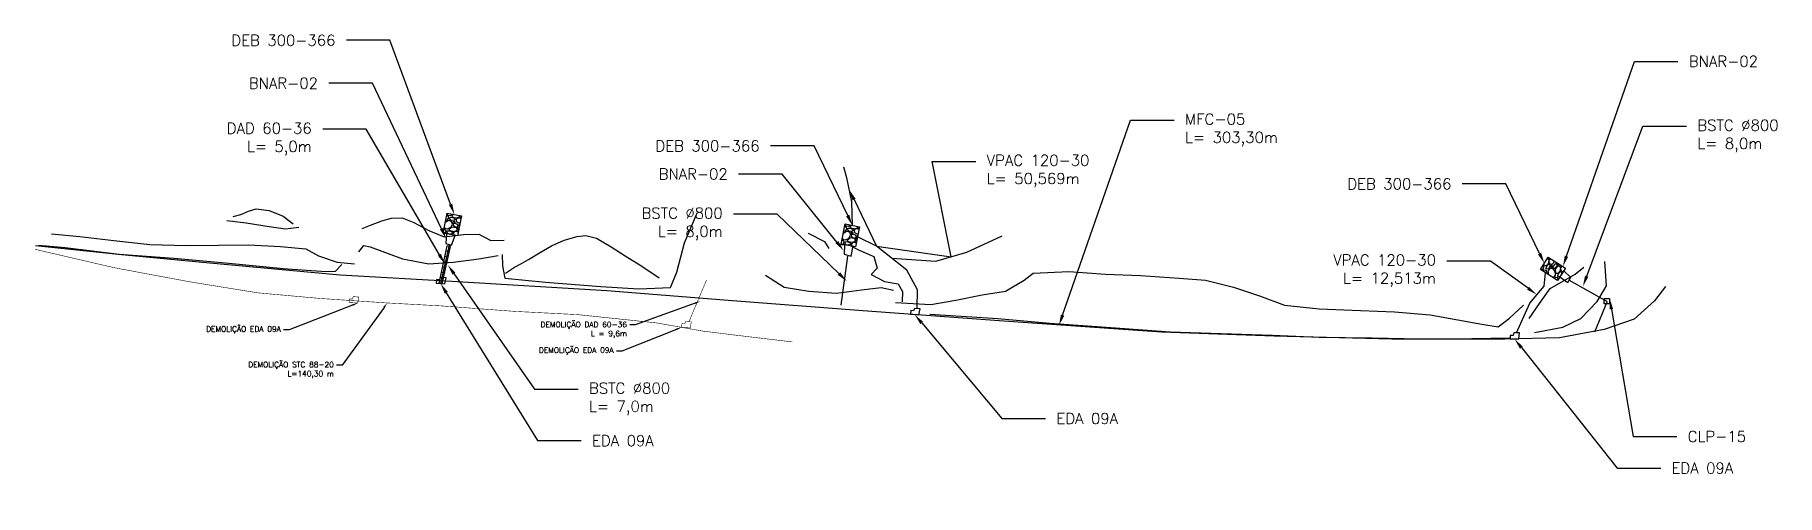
# Model space of a CAD drawing. Extents: x 722424 to 722744, y 7827771 to 7827856.
import ezdxf
from ezdxf import colors
from ezdxf.entities.mleader import LeaderData, LeaderLine
from ezdxf.math import Vec2, Vec3

# ---------------------------------------------------------------- set-up
doc = ezdxf.new("R2010")
doc.units = 0
doc.header["$LTSCALE"] = 2
for name, color, linetype in [('CAD-CANALETA', 140, 'Continuous'), ('CAD-CRISTA', 7, 'Continuous'), ('CAD-MEIO-FIO', 160, 'Continuous'), ('CAD-PE', 7, 'Continuous'), ('CAD-TEXTO', 7, 'Continuous')]:
    doc.layers.add(name, color=color, linetype=linetype)
doc.styles.add('Romans', font='romans.shx')

msp = doc.modelspace()

# ---------------------------------------------------------------- hatches: boundary and pattern name
at = {"transparency": 33554687}
h = msp.add_hatch(dxfattribs=at)
h.set_pattern_fill('GRAVEL', color=160, scale=0.1, angle=-11.25941979466793)
h.set_pattern_definition([(216.7533677053321, (-1514485.087234427, 291730.8962696994), (-24.39235570070831, -18.45250615418231), [0.34172144, -33.830483639565]), (173.7103212053321, (-1514485.361028505, 291730.6917928966), (30.38929632006369, -3.460154501071087), [0.5864047199999998, -58.05404889352398]), (121.2510273053321, (-1514485.9439033, 291730.7560365997), (19.4558023397256, -32.36163400258751), [0.41348152, -40.9347227941]), (256.0142692053321, (-1514487.039422158, 291730.3266745242), (12.40989270828507, 49.32632322572567), [0.5340045199999999, -52.86643742573799]), (281.5742343853321, (-1514487.168480475, 291729.8085001608), (-6.504297797124146, 32.37305222196754), [0.5236336999999999, -51.83980774534399]), (346.014269205332, (-1514487.063419832, 291729.2955135514), (-49.32632322572567, 12.40989270828508), [0.5340045199999998, -52.86643742573798]), (26.43482067533207, (-1514486.545245469, 291729.1664552346), (-37.34386022966093, -18.46392437017114), [0.70619366, -69.91311531424701]), (60.99590857533207, (-1514485.912890958, 291729.4808378879), (28.34844932878843, 51.33291556743163), [0.66671952, -66.005256601905]), (110.1701458253321, (-1514485.589617164, 291730.0639410471), (-13.48169815052889, 36.35198227027024), [0.535813, -53.04554569871201]), (163.9769385053321, (-1514485.77437059, 291730.5668946947), (26.90630523277687, -7.946441890592469), [0.6117132799999998, -29.97393695]), (211.1380180053321, (-1514486.362318957, 291730.735742312), (-35.34868609928304, -21.45097645922798), [0.7910779200000001, -78.31677251217701]), (127.5546550353321, (-1514484.578179569, 291729.8107838032), (-14.462157893209, 18.41825152048202), [0.27000454, -26.730565824344]), (160.2098146053321, (-1514484.742752889, 291730.0248368394), (31.39259247705156, -11.42943295049978), [0.51368198, -50.85463899704001]), (213.7405802053321, (-1514485.226097341, 291730.1987580286), (-0.4959389796393757, -2.491113110333505), [0.35920934, -3.232893108428]), (191.9391707153321, (-1514485.340962582, 291730.5324073304), (13.44744351111054, 2.502531321528799), [0.1934413199999999, -19.15062236889399]), (280.5419896953321, (-1514485.530218669, 291730.4923896656), (-1.003296171971136, 7.969278310569198), [0.27356562, -13.40475299]), (19.70433673533207, (-1514485.480168042, 291730.2234407954), (8.465217290406814, 3.494409281438656), [0.4443196599999998, -14.36629815291]), (150.3056313853321, (-1514485.061866567, 291730.3732501284), (4.486287241209229, -3.482991069376693), [0.32128714, -7.710898116828]), (5.130120539332074, (-1514486.975064273, 291730.7800342739), (26.39894804225089, 2.513949534606735), [0.450088, -44.558826672539]), (59.08675614533207, (-1514486.526778095, 291730.8202803028), (-15.41978121821277, -25.41848829460396), [0.37759894, -37.3822156782]), (281.939170715332, (-1514484.962678772, 291730.8714727505), (-2.502531321530857, 13.44744351112032), [0.3868800999999999, -18.95718358889399]), (332.3510398753321, (-1514484.882643442, 291730.4929605763), (-23.42331416528375, 12.43272912575409), [0.4500879999999999, -44.55882667253998]), (328.1845349853321, (-1514487.28254644, 291729.2355441455), (-11.46368759238752, 7.461921118863364), [0.4340351999999998, -21.267734313106]), (283.5157208053321, (-1514486.913724681, 291729.0067271221), (-7.000236791801631, 29.88193910807376), [0.36367212, -36.00359338072001]), (55.54198969533207, (-1514485.43370662, 291728.3754002504), (7.461921118143181, 11.46368759285661), [0.3868801000000001, -18.957183588894]), (6.094604845332071, (-1514485.214808376, 291728.694399747), (-34.36822635266186, -3.517245708241506), [0.42578274, -42.15237598019999]), (58.18453498533207, (-1514486.654352044, 291728.6184103503), (-7.461921118943037, -11.46368759233574), [0.2170176, -21.48475191310601]), (90.05051267933204, (-1514485.583173407, 291728.4051565891), (-0.5073571917762763, 10.46039142097285), [0.1295146, -12.821994964526]), (154.7043367373321, (-1514485.583287589, 291728.5346716344), (6.977400351360033, -3.978930049251029), [0.5236337000000001, -9.949054589069]), (174.7495861653321, (-1514486.056713262, 291728.7584150859), (25.40707008309956, -2.468276684729962), [0.4852669999999998, -48.04136486333699]), (292.4306477353321, (-1514485.52480255, 291729.9992406155), (-1.499235151435211, 5.478165200201883), [0.36632388, -8.79177635968]), (341.897806795332, (-1514485.385026179, 291729.6606319239), (41.3570449170889, -13.41318887236991), [0.6395567600000001, -63.316009065031]), (49.68597610533208, (-1514484.777126071, 291729.4619137857), (-13.4360252990515, -15.4540358535643), [0.26150824, -25.88939231811]), (78.74058020533207, (-1514484.607935907, 291729.6613170166), (-1.995174130693942, 2.987052089972599), [0.1524, -2.3876]), (108.9970173653321, (-1514486.091657355, 291728.8430672588), (6.492879582500279, -19.42154769134368), [0.3528669600000001, -34.9339407732]), (36.75336770533206, (-1514486.206522595, 291729.1767165606), (24.39235570077233, 18.45250615409657), [0.6834428800000001, -33.488762199565]), (348.7405802053321, (-1514485.658934439, 291729.5856701664), (2.987052089972599, 1.995174130693942), [0.6604000000000001, -1.8796]), (314.045426705332, (-1514485.01124503, 291729.4567260316), (21.43955825797757, -22.39718155712393), [0.40160956, -39.75931672414]), (242.795184305332, (-1514484.732034834, 291729.1680537843), (-4.474869028725294, -9.468513461772286), [0.36982908, -18.121650038772]), (196.3865555653321, (-1514484.901110816, 291728.8391355081), (-52.29053889380679, -15.48829048653481), [0.6021450999999998, -59.61246442293799]), (164.1666589453321, (-1514485.478797857, 291728.6692602517), (-31.88853145469214, 8.938319845643802), [0.6370294599999999, -63.06584645624])])
h.paths.add_polyline_path([(722499.7376079537, 7827822.975630376), (722502.3688428268, 7827822.450913149), (722501.6305091638, 7827818.76104464), (722498.9992742991, 7827819.285761869)])
h = msp.add_hatch(dxfattribs=at)
h.set_pattern_fill('GRAVEL', color=160, scale=0.1, angle=-11.25941979466793)
h.set_pattern_definition([(216.7533677053321, (-1514412.012060197, 291728.8981052851), (-24.39235570070831, -18.45250615418231), [0.34172144, -33.830483639565]), (173.7103212053321, (-1514412.285854275, 291728.6936284825), (30.38929632006369, -3.460154501071087), [0.5864047199999998, -58.05404889352398]), (121.2510273053321, (-1514412.86872907, 291728.7578721857), (19.4558023397256, -32.36163400258751), [0.41348152, -40.9347227941]), (256.0142692053321, (-1514413.964247928, 291728.3285101093), (12.40989270828507, 49.32632322572567), [0.5340045199999999, -52.86643742573799]), (281.5742343853321, (-1514414.093306244, 291727.810335746), (-6.504297797124146, 32.37305222196754), [0.5236336999999999, -51.83980774534399]), (346.014269205332, (-1514413.988245602, 291727.2973491373), (-49.32632322572567, 12.40989270828508), [0.5340045199999998, -52.86643742573798]), (26.43482067533207, (-1514413.470071238, 291727.16829082), (-37.34386022966093, -18.46392437017114), [0.70619366, -69.91311531424701]), (60.99590857533207, (-1514412.837716728, 291727.4826734737), (28.34844932878843, 51.33291556743163), [0.66671952, -66.005256601905]), (110.1701458253321, (-1514412.514442934, 291728.0657766331), (-13.48169815052889, 36.35198227027024), [0.535813, -53.04554569871201]), (163.9769385053321, (-1514412.69919636, 291728.5687302798), (26.90630523277687, -7.946441890592469), [0.6117132799999998, -29.97393695]), (211.1380180053321, (-1514413.287144727, 291728.7375778975), (-35.34868609928304, -21.45097645922798), [0.7910779200000001, -78.31677251217701]), (127.5546550353321, (-1514411.503005338, 291727.812619389), (-14.462157893209, 18.41825152048202), [0.27000454, -26.730565824344]), (160.2098146053321, (-1514411.667578659, 291728.0266724247), (31.39259247705156, -11.42943295049978), [0.51368198, -50.85463899704001]), (213.7405802053321, (-1514412.150923111, 291728.200593614), (-0.4959389796393757, -2.491113110333505), [0.35920934, -3.232893108428]), (191.9391707153321, (-1514412.265788351, 291728.5342429159), (13.44744351111054, 2.502531321528799), [0.1934413199999999, -19.15062236889399]), (280.5419896953321, (-1514412.455044439, 291728.4942252515), (-1.003296171971136, 7.969278310569198), [0.2735656199999999, -13.40475299]), (19.70433673533207, (-1514412.404993812, 291728.2252763808), (8.465217290406814, 3.494409281438656), [0.4443196599999998, -14.36629815291]), (150.3056313853321, (-1514411.986692337, 291728.3750857143), (4.486287241209229, -3.482991069376693), [0.32128714, -7.710898116828]), (5.130120539332074, (-1514413.899890042, 291728.7818698594), (26.39894804225089, 2.513949534606735), [0.450088, -44.558826672539]), (59.08675614533207, (-1514413.451603865, 291728.8221158888), (-15.41978121821277, -25.41848829460396), [0.37759894, -37.3822156782]), (281.939170715332, (-1514411.887504541, 291728.8733083364), (-2.502531321530857, 13.44744351112032), [0.3868800999999999, -18.95718358889399]), (332.3510398753321, (-1514411.807469212, 291728.4947961615), (-23.42331416528375, 12.43272912575409), [0.4500879999999998, -44.55882667253996]), (328.1845349853321, (-1514414.20737221, 291727.2373797307), (-11.46368759238752, 7.461921118863364), [0.4340351999999998, -21.267734313106]), (283.5157208053321, (-1514413.838550451, 291727.0085627073), (-7.000236791801631, 29.88193910807376), [0.36367212, -36.00359338072001]), (55.54198969533207, (-1514412.35853239, 291726.3772358363), (7.461921118143181, 11.46368759285661), [0.3868801000000001, -18.957183588894]), (6.094604845332071, (-1514412.139634146, 291726.6962353326), (-34.36822635266186, -3.517245708241506), [0.4257827399999999, -42.15237598019998]), (58.18453498533207, (-1514413.579177814, 291726.6202459363), (-7.461921118943037, -11.46368759233574), [0.2170176, -21.48475191310601]), (90.05051267933202, (-1514412.507999177, 291726.4069921747), (-0.5073571917762763, 10.46039142097285), [0.1295146, -12.821994964526]), (154.7043367373321, (-1514412.508113359, 291726.53650722), (6.977400351360033, -3.978930049251029), [0.5236337000000001, -9.949054589069]), (174.7495861653321, (-1514412.981539031, 291726.7602506718), (25.40707008309956, -2.468276684729962), [0.4852669999999998, -48.04136486333699]), (292.4306477353321, (-1514412.44962832, 291728.001076201), (-1.499235151435211, 5.478165200201883), [0.36632388, -8.79177635968]), (341.897806795332, (-1514412.309851949, 291727.6624675095), (41.3570449170889, -13.41318887236991), [0.6395567600000001, -63.316009065031]), (49.68597610533208, (-1514411.701951841, 291727.4637493715), (-13.4360252990515, -15.4540358535643), [0.2615082399999999, -25.88939231810999]), (78.74058020533207, (-1514411.532761677, 291727.6631526025), (-1.995174130693942, 2.987052089972599), [0.1524, -2.3876]), (108.997017365332, (-1514413.016483124, 291726.8449028442), (6.492879582500279, -19.42154769134368), [0.3528669600000001, -34.9339407732]), (36.75336770533206, (-1514413.131348365, 291727.1785521461), (24.39235570077233, 18.45250615409657), [0.6834428800000001, -33.488762199565]), (348.7405802053321, (-1514412.583760209, 291727.5875057522), (2.987052089972599, 1.995174130693942), [0.6604000000000001, -1.8796]), (314.045426705332, (-1514411.9360708, 291727.4585616169), (21.43955825797757, -22.39718155712393), [0.40160956, -39.75931672414]), (242.795184305332, (-1514411.656860604, 291727.16988937), (-4.474869028725294, -9.468513461772286), [0.36982908, -18.121650038772]), (196.3865555653321, (-1514411.825936586, 291726.8409710936), (-52.29053889380679, -15.48829048653481), [0.6021450999999998, -59.61246442293799]), (164.1666589453321, (-1514412.403623627, 291726.6710958369), (-31.88853145469214, 8.938319845643802), [0.6370294599999999, -63.06584645624])])
h.paths.add_polyline_path([(722572.812782184, 7827820.977465962), (722575.4440170571, 7827820.452748735), (722574.7056833941, 7827816.762880226), (722572.0744485294, 7827817.287597454)])
h = msp.add_hatch(dxfattribs=at)
h.set_pattern_fill('GRAVEL', color=160, scale=0.09999999999999999, angle=57.37603398002707)
h.set_pattern_definition([(285.388821480027, (6925988.04321906, 2999147.414450846), (8.298326496459254, -29.43840650168034), [0.34172144, -33.830483639565]), (242.3457749800271, (6925988.133901162, 2999147.084980489), (14.29321620105144, 27.04045063659109), [0.5864047199999997, -58.05404889352398]), (189.8864810800271, (6925987.861730563, 2999146.565564042), (37.22554869182851, 6.329464795083842), [0.41348152, -40.9347227941]), (324.649722980027, (6925987.862489318, 2999145.388910829), (-41.41575698578226, 29.52671118317342), [0.5340045199999999, -52.86643742573799]), (350.209688160027, (6925988.298039453, 2999145.079949989), (-32.51794150746912, 5.736190383584574), [0.5236336999999998, -51.83980774534398]), (54.64972298002702, (6925988.814048004, 2999144.990909689), (-29.52671118317343, -41.41575698578226), [0.5340045199999998, -52.86643742573798]), (95.07027445002706, (6925989.123008844, 2999145.426459824), (3.590719313913995, -41.50406166640244), [0.7061936599999998, -69.913115314247]), (129.6313623500271, (6925989.060597243, 2999146.129889616), (-37.4780335495696, 45.10099556836062), [0.6667195199999999, -66.00525660190499]), (178.8055996000271, (6925988.635332939, 2999146.643373318), (-38.7653161974051, 0.6877936574420911), [0.535813, -53.04554569871201]), (232.6123922800271, (6925988.099635771, 2999146.654542197), (17.20235657062006, 22.16244861059273), [0.6117132799999998, -29.97393695]), (279.7734717800271, (6925987.728201185, 2999146.168508095), (7.099348533754513, -40.73417791482083), [0.79107792, -78.316772512177]), (196.1901088100271, (6925989.23956089, 2999147.493081023), (-22.42114805995265, -6.758558993863087), [0.2700045399999999, -26.730565824344]), (228.8452683800271, (6925988.980263118, 2999147.417796595), (22.08035851820694, 25.07158885487018), [0.5136819799999999, -50.85463899704]), (282.3760339800271, (6925988.642210877, 2999147.03102648), (2.139256486175606, -1.369372734633203), [0.35920934, -3.232893108428]), (260.574624490027, (6925988.289644007, 2999147.045603254), (2.568350701751289, 13.43502789995448), [0.1934413199999999, -19.15062236889399]), (349.1774434700271, (6925988.257965609, 2999146.854774118), (-7.787142193296647, 1.968861717180684), [0.2735656199999997, -13.40475298999999]), (88.33979051002707, (6925988.526666168, 2999146.803407104), (-0.1703947681162279, 9.15651492779899), [0.4443196599999998, -14.36629815291]), (218.941085160027, (6925988.539538994, 2999147.247539123), (4.87800195528879, 2.909140237972939), [0.32128714, -7.710898116827999]), (73.76557431402708, (6925987.463729423, 2999145.614005356), (7.275957887804401, 25.50068306565352), [0.450088, -44.558826672539]), (127.7222099200271, (6925987.589559964, 2999146.046147596), (18.05433040861854, -23.62012602627043), [0.3775989399999999, -37.38221567819999]), (350.574624490027, (6925988.111687697, 2999147.52141367), (-13.43502789996434, 2.568350701752938), [0.3868800999999999, -18.95718358889399]), (40.98649365002709, (6925988.493345969, 2999147.458056876), (-20.11149680364716, -17.28444665926123), [0.4500879999999996, -44.55882667253994]), (36.81998876002707, (6925988.790068446, 2999144.76499426), (-11.12537664551628, -7.957536961610645), [0.4340351999999998, -21.267734313106]), (352.1511745800271, (6925989.137523472, 2999145.025112934), (-30.37868502345629, 4.366817633649648), [0.36367212, -36.00359338072001]), (124.1774434700271, (6925990.26463791, 2999146.1734335), (-7.95753696230986, 11.12537664501648), [0.3868801000000001, -18.957183588894]), (74.73005862002707, (6925990.047304367, 2999146.493501073), (-9.244819603378131, -33.28782525940888), [0.4257827399999997, -42.15237598019995]), (126.819988760027, (6925989.59364527, 2999145.125197822), (7.957536961533396, -11.12537664557161), [0.2170176, -21.48475191310601]), (158.685966454027, (6925990.182475546, 2999146.045078111), (-9.926398679335218, 3.338234452356754), [0.1295146, -12.821994964526]), (223.3397905120271, (6925990.061818995, 2999146.092154183), (6.247374690074249, 5.048396723892802), [0.5236337, -9.949054589068998]), (243.385039940027, (6925989.680981623, 2999145.732771523), (11.55447085896314, 22.76193759699042), [0.4852669999999998, -48.04136486333699]), (1.066101510027031, (6925988.719199251, 2999146.680163558), (-5.647885707025693, 0.5994889826984173), [0.36632388, -8.79177635968]), (50.53326057002707, (6925989.085459849, 2999146.686979349), (27.55784945935235, 33.62861479715823), [0.6395567600000001, -63.316009065031]), (118.3214298800271, (6925989.491980726, 2999147.180712288), (9.497304464410204, -18.14263508728257), [0.2615082399999999, -25.88939231810999]), (147.3760339800271, (6925989.367916279, 2999147.410918659), (-3.508629220808478, -0.7698837515423307), [0.1524, -2.3876]), (177.632471140027, (6925989.589416474, 2999145.731067575), (20.45228634168789, -1.028583199159316), [0.3528669600000001, -34.9339407732]), (105.388821480027, (6925989.236849604, 2999145.745644349), (-8.298326496356086, 29.43840650170873), [0.6834428800000001, -33.488762199565]), (57.37603398002706, (6925989.055485399, 2999146.404585063), (-0.7698837515423307, 3.508629220808478), [0.6604, -1.8796]), (22.68088048002704, (6925989.41152231, 2999146.960791749), (28.66852274316899, 11.80695573483651), [0.40160956, -39.75931672414]), (311.430638080027, (6925989.78207385, 2999147.115651547), (7.187653210201893, -7.616747424582376), [0.36982908, -18.121650038772]), (265.0220093400271, (6925990.026794848, 2999146.838369105), (-4.625517100068082, -54.33960058334053), [0.6021450999999997, -59.61246442293798]), (232.8021127200271, (6925989.974544788, 2999146.238494242), (-19.94110203640429, -26.44096158564647), [0.6370294599999998, -63.06584645624])])
h.paths.add_polyline_path([(722700.4198612077, 7827812.612730088), (722701.8670810303, 7827814.871995435), (722705.0344116176, 7827812.840177735), (722703.5871917969, 7827810.580912396)])

# ---------------------------------------------------------------- linework, layer by layer
at = {"color": 160}
for points, elevation in [([(722574.1283996205, 7827820.715107348), (722573.9966146772, 7827825.008402866), (722573.1101250047, 7827829.458090344), (722572.554891588, 7827831.391641096)], 529.79985), ([(722572.812782184, 7827820.977465962), (722575.4440170571, 7827820.452748735), (722574.7056833941, 7827816.762880226), (722572.0744485294, 7827817.287597454), (722572.812782184, 7827820.977465962)], 529.79985), ([(722572.6728921398, 7827817.170100289), (722572.5925645739, 7827815.418812238), (722573.888826459, 7827815.07717094), (722574.2840203904, 7827816.946269383)], 529.8020344380457), ([(722586.0449784186, 7827805.438977277), (722586.0852144861, 7827808.883635528), (722584.0977849038, 7827812.501054819), (722578.5765009518, 7827816.90706462), (722575.0748502256, 7827818.60781448)], 534.4736942198795), ([(722581.3371429278, 7827814.70405972), (722589.4560316193, 7827814.12664541), (722595.1087088484, 7827815.782241984), (722601.6099164928, 7827818.796568292)], 534.4736942198795), ([(722696.0636586151, 7827800.993860933), (722698.4807335336, 7827806.462966252), (722701.0923586269, 7827809.540155158), (722701.3342076443, 7827812.026184032)], 529.082618636596), ([(722584.7638328905, 7827804.398905865), (722586.3465218873, 7827804.292965928), (722586.5535771956, 7827805.392211158), (722585.5363796416, 7827805.485743395), (722585.3451463248, 7827805.030279407), (722584.8284100853, 7827805.066878647), (722584.7638328905, 7827804.398905865)], 534.4736942198795), ([(722694.8940028801, 7827799.829821472), (722696.4793036884, 7827799.88412689), (722696.574380462, 7827800.998654764), (722695.552936768, 7827800.989067102), (722695.4086391038, 7827800.516631064), (722694.8908472399, 7827800.50090112), (722694.8940028801, 7827799.829821472)], 529.082618636596)]:
    msp.add_lwpolyline(points, dxfattribs=dict(at, elevation=elevation))
for points in [[(722499.7376079537, 7827822.975630376), (722502.3688428268, 7827822.450913149), (722501.6305091638, 7827818.76104464), (722498.9992742991, 7827819.285761869), (722499.7376079537, 7827822.975630376)], [(722498.2347281785, 7827810.105968055), (722499.7415558448, 7827816.941863785)], [(722500.0979351978, 7827817.164963018), (722498.5276951382, 7827810.041389727)], [(722498.820662098, 7827809.976811399), (722500.3274897643, 7827816.812707129)], [(722499.5889757698, 7827819.168164414), (722499.5031290716, 7827817.395741764), (722500.5091479187, 7827817.095150104), (722501.2275529949, 7827818.841401603)], [(722500.3274897579, 7827816.81270713), (722499.7415558384, 7827816.941863786)], [(722499.4664453808, 7827812.906480998), (722498.8805114613, 7827813.035637654)], [(722499.4664453808, 7827812.906480998), (722498.8805114613, 7827813.035637654)], [(722499.6817064751, 7827813.883037531), (722499.0957725556, 7827814.012194187)], [(722499.8969675694, 7827814.859594064), (722499.3110336498, 7827814.98875072)], [(722500.1122286636, 7827815.836150597), (722499.5262947441, 7827815.965307253)], [(722572.088589489, 7827806.069302691), (722573.263248712, 7827815.040342431)], [(722700.4198612077, 7827812.612730088), (722701.8670810303, 7827814.871995435), (722705.0344116176, 7827812.840177735), (722703.5871917969, 7827810.580912396), (722700.4198612077, 7827812.612730088)], [(722497.7363506398, 7827810.094359696), (722499.3190396366, 7827809.988419759), (722499.5260949449, 7827811.087664989), (722498.5088973909, 7827811.181197226), (722498.3176640741, 7827810.725733238), (722497.8009278346, 7827810.762332478), (722497.7363506398, 7827810.094359696)], [(722498.820662098, 7827809.976811399), (722498.2347281785, 7827810.105968055)], [(722499.0359231923, 7827810.953367932), (722498.4499892727, 7827811.082524588)], [(722499.2511842865, 7827811.929924465), (722498.665250367, 7827812.059081121)], [(722704.0119301307, 7827811.243974485), (722705.4515544415, 7827810.223427114), (722705.7314637263, 7827810.658103896), (722705.9918296144, 7827811.161283044), (722704.7475284926, 7827812.392322413)], [(722705.7314637263, 7827810.658103896), (722712.6947323374, 7827806.728881248)], [(722710.4335952523, 7827801.181743992), (722712.6690363265, 7827806.703200387)], [(722712.124659505, 7827807.308829011), (722713.124659505, 7827807.308829011), (722713.124659505, 7827806.308829011), (722712.124659505, 7827806.308829011), (722712.124659505, 7827807.308829011)]]:
    msp.add_lwpolyline(points, dxfattribs=at)
at = {"color": 10, "const_width": 0.1}
for points, elevation in [([(722544.1186732188, 7827803.035196858), (722547.3553958564, 7827810.69293775)], 542.2631), ([(722481.7317172934, 7827806.55545863), (722483.3144062902, 7827806.449518694), (722483.5214615985, 7827807.548763923), (722482.5042640445, 7827807.642296161), (722482.3130307277, 7827807.186832173), (722481.7962944881, 7827807.223431412), (722481.7317172934, 7827806.55545863)], -269.7174062980552), ([(722542.7596103146, 7827802.002290021), (722544.3422993114, 7827801.896350084), (722544.5493546197, 7827802.995595314), (722543.5321570657, 7827803.089127551), (722543.3409237489, 7827802.633663563), (722542.8241875094, 7827802.670262802), (722542.7596103146, 7827802.002290021)], 542.2631)]:
    msp.add_lwpolyline(points, dxfattribs=dict(at, elevation=elevation))
at = {"layer": 'CAD-CANALETA', "color": 10, "const_width": 0.1, "elevation": 542.2631}
msp.add_lwpolyline([(722424.0911, 7827816.316), (722438.6042, 7827812.9437), (722452.4087, 7827810.3672), (722464.9763, 7827808.3287), (722476.4589, 7827807.297), (722488.7302, 7827806.4756), (722498.5658, 7827805.9398), (722512.0926, 7827804.9336), (722523.7406, 7827804.3315), (722538.1601, 7827802.8147), (722546.6649, 7827801.3125), (722552.6731, 7827800.5687), (722563.1241423872, 7827799.321573057)], dxfattribs=at)
at = {"layer": 'CAD-CRISTA'}
for points in [[(722460.4563, 7827822.352, 543.8115), (722461.8578, 7827822.725, 544.2724), (722463.246, 7827823.335, 545.028), (722464.6856, 7827823.742, 545.6528), (722467.0387, 7827823.458, 545.676), (722469.6015, 7827822.368, 545.0917), (722471.4694, 7827821.017, 544.0648)], [(722427.0768, 7827819.151, 544.2858), (722432.2969, 7827818.688, 543.9243), (722438.52, 7827817.941, 543.6071), (722445.1316, 7827817.226, 543.2594), (722451.904, 7827817.017, 543.158), (722457.7855, 7827817.082, 543.3261), (722463.2482, 7827817.115, 543.6752), (722469.1221, 7827816.825, 543.6931)], [(722469.1221, 7827816.825, 543.6931), (722473.7917, 7827816.423, 543.3489), (722476.1292, 7827815.093, 542.2254), (722479.5631, 7827813.983, 540.2799), (722482.7378, 7827813.652, 539.5355)], [(722483.5344, 7827815.879, 539.7192), (722484.411, 7827817.021, 539.615), (722485.5989, 7827816.763, 539.5434), (722491.5625, 7827814.548, 539.0508), (722496.3618, 7827813.647, 538.8449), (722500.823, 7827813.965, 538.6381), (722505.5721, 7827814.566, 538.644), (722509.1095, 7827815.173, 538.3108)], [(722510.4492, 7827811.944, 538.873), (722512.1208, 7827813.022, 539.9337), (722513.4034, 7827813.707, 540.9056), (722514.6542, 7827814.443, 541.7694), (722516.6579, 7827815.701, 543.2803), (722518.8817, 7827816.947, 544.5907), (722521.191, 7827818.011, 545.6209), (722523.6116, 7827818.685, 546.4097), (722525.1747, 7827818.822, 546.4967), (722527.1486, 7827818.372, 546.1872), (722529.8243, 7827816.794, 544.74), (722532.4064, 7827815.148, 542.9741), (722535.2933, 7827813.326, 541.1005), (722538.6269, 7827811.062, 538.7579)], [(722699.3289, 7827801.081, 528.9938), (722704.5367, 7827802.047, 528.7225), (722707.8624, 7827803.644, 528.5258), (722710.8394, 7827806.719, 528.3823), (722712.5707, 7827809.644, 528.3474), (722712.2453, 7827814.101, 527.7564)], [(722558.1627, 7827811.556, 536.5234), (722561.6282, 7827809.384, 536.0986), (722566.1235, 7827808.654, 535.7814), (722571.1791, 7827808.285, 535.4486), (722575.7751, 7827808.875, 535.3797), (722579.4053, 7827809.315, 535.0865), (722581.6555, 7827808.793, 535.0537)], [(722582.05, 7827806.579, 534.837), (722588.537, 7827806.2, 535.6934), (722593.1248, 7827806.979, 536.8861), (722597.9367, 7827807.996, 538.1119), (722602.2235, 7827808.635, 538.7183), (722605.6696, 7827810.678, 540.9633), (722607.305, 7827811.949, 542.4541), (722613.8697, 7827812.238, 542.657), (722620.6163, 7827811.751, 542.564), (722627.0335, 7827811.509, 542.4643), (722634.084, 7827811.017, 542.132), (722638.9576, 7827810.655, 541.7459), (722644.0903, 7827809.371, 540.4382), (722648.8736, 7827807.791, 538.3897), (722653.4771, 7827806.088, 536.5052), (722659.8093, 7827805.382, 535.542), (722667.3956, 7827805.122, 535.2241), (722673.631, 7827804.841, 534.6563), (722680.1667, 7827804.27, 533.632), (722685.2924, 7827803.38, 532.7833), (722689.6899, 7827802.569, 531.8294), (722692.6801, 7827802.1, 531.0367), (722694.7392, 7827803.68, 530.158), (722697.3279, 7827806.072, 529.1731)]]:
    msp.add_polyline3d(points, dxfattribs=at)
at = {"layer": 'CAD-MEIO-FIO'}
msp.add_polyline3d([(722723.3865, 7827809.498, 527.4803), (722721.3552, 7827806.885, 527.6109), (722717.6291, 7827803.496, 527.8998), (722712.1166, 7827801.607, 528.2329), (722703.9624, 7827800.054, 528.7288), (722693.9656, 7827799.816, 529.1562), (722673.1693, 7827799.809, 530.2784), (722651.5718, 7827800.403, 531.2658), (722630.8516, 7827801.136, 532.3626), (722601.0963, 7827803.223, 533.8111), (722576.0464, 7827805.033, 534.8791), (722552.0898, 7827806.855, 536.0938), (722529.0272, 7827808.717, 537.22), (722500.5635, 7827810.44, 538.5226), (722480.118, 7827811.554, 539.5527), (722455.5071, 7827813.866, 540.6957), (722439.9449, 7827815.315, 541.4749), (722424.1492, 7827816.969, 542.0583)], dxfattribs=at)
at = {"layer": 'CAD-PE'}
for points in [[(722509.8236, 7827815.379, 538.4137), (722509.8876, 7827813.264, 538.3645), (722510.3018, 7827811.033, 538.1302), (722517.7955, 7827810.276, 537.7261), (722527.9518, 7827809.507, 537.5266), (722534.9309, 7827809.052, 537.2482), (722540.72, 7827809.293, 537.1196), (722541.9257, 7827812.144, 537.0594), (722543.2827, 7827817.503, 536.9571), (722545.5289, 7827822.725, 536.9333)], [(722459.3128, 7827821.592, 543.274), (722462.8149, 7827821.197, 543.3594), (722467.0362, 7827820.51, 543.4446), (722470.0401, 7827820.078, 543.4213), (722472.5129, 7827820.391, 543.2988)], [(722484.1521, 7827820.121, 538.2885), (722485.6574, 7827820.777, 537.261), (722487.718, 7827821.551, 535.9583), (722489.5039, 7827822.037, 534.8171), (722491.4634, 7827822.099, 534.2794), (722493.6171, 7827821.25, 534.1629), (722496.392, 7827819.749, 534.4476), (722499.1868, 7827818.579, 535.0242), (722502.7021, 7827819.031, 535.1073), (722505.5567, 7827819.08, 535.2315), (722507.744, 7827817.936, 536.4237), (722510.1913, 7827817.988, 538.3749)], [(722566.0152, 7827819.295, 529.1618), (722569.0122, 7827817.778, 529.1335), (722569.7783, 7827816.484, 529.7089)], [(722424.7358, 7827817.1, 542.2151), (722429.6266, 7827816.651, 541.8769), (722439.5096, 7827815.444, 541.5009), (722449.5515, 7827814.677, 541.0586), (722459.65, 7827813.777, 540.5849), (722469.6315, 7827812.814, 540.0786), (722477.4299, 7827812.255, 539.7231), (722479.2069, 7827812.313, 539.5609), (722480.3901, 7827813.54, 539.4307)], [(722571.9668, 7827817.162, 529.6256), (722573.3615, 7827817.178, 529.9741), (722575.3516, 7827816.152, 531.1163), (722578.0754, 7827814.979, 532.6587), (722578.6599, 7827812.884, 533.7735), (722577.5867, 7827811.705, 533.7287), (722580.0488, 7827810.425, 534.1828), (722582.5565, 7827809.959, 534.204), (722583.3322, 7827808.58, 534.0206), (722583.2454, 7827806.702, 534.2544)], [(722698.3805, 7827803.624, 527.6654), (722700.2675, 7827806.392, 527.1828), (722702.2357, 7827809.156, 523.7653), (722706.8076, 7827811.741, 524.3554), (722708.4019, 7827813.031, 525.7416)], [(722588.3482, 7827804.42, 534.5127), (722600.8225, 7827803.652, 534.0413), (722610.3952, 7827802.756, 533.5506), (722621.5801, 7827801.992, 533.075), (722632.4585, 7827801.182, 532.412), (722641.8216, 7827800.891, 531.9158), (722651.2185, 7827800.579, 531.391), (722659.7856, 7827800.213, 530.9991), (722669.5457, 7827800.069, 530.6956), (722678.3655, 7827799.896, 530.2088), (722687.8398, 7827799.943, 529.7374), (722694.7321, 7827800.071, 529.3116)]]:
    msp.add_polyline3d(points, dxfattribs=at)

# ---------------------------------------------------------------- leaders
ml = msp.add_multileader_mtext('Standard')
ml.set_content('DEMOLIÇÃO STC 88-20\\PL=140,30 m', color=256, style='Romans')
ml.set_leader_properties(color=256)
ml.build(insert=Vec2(0, 0))
ml.multileader.update_dxf_attribs({"has_text_frame": 1, "dogleg_length": 1, "arrow_head_size": 1})
ctx = ml.context
ctx.base_point, ctx.char_height, ctx.arrow_head_size, ctx.landing_gap_size, ctx.plane_origin = Vec3(722460.8157124774, 7827795.071286257, 547.9944), 1, 1, 0.5, Vec3(722488.3952494445, 7827799.070590527, 547.9944)
ctx.text_align_type = 2
notes = []
notes.append((ctx, [(1, (1, 1, 0), (722480.4347600965, 7827795.071286257, 547.9944), (-1, 0), 1, [(0, [(722488.7302, 7827806.4756, 547.9944)], 0, [])])]))
ctx.mtext.insert, ctx.mtext.alignment, ctx.mtext.flow_direction = Vec3(722478.9347600965, 7827795.666524353, 547.9944), 3, 5
ml = msp.add_multileader_mtext('Standard')
ml.set_content('DEMOLIÇÃO DAD 60-36\\PL = 9,6m ', color=256, style='Romans')
ml.set_leader_properties(color=256)
ml.build(insert=Vec2(0, 0))
ml.multileader.update_dxf_attribs({"has_text_frame": 1, "dogleg_length": 1, "arrow_head_size": 1})
ctx = ml.context
ctx.base_point, ctx.char_height, ctx.arrow_head_size, ctx.landing_gap_size, ctx.plane_origin = Vec3(722514.4749520204, 7827802.433802024, 1084.465937306313), 1, 1, 0.5, Vec3(722544.3845859903, 7827798.27575521, 1084.465937306313)
ctx.text_align_type = 2
notes.append((ctx, [(1, (1, 1, 0), (722534.2368567823, 7827802.433802024, 1084.465937306313), (-1, 0), 1, [(0, [(722546.2039262503, 7827806.781463877, 1084.465937306313)], 0, [])])]))
ctx.mtext.insert, ctx.mtext.alignment, ctx.mtext.flow_direction = Vec3(722532.7368567823, 7827803.029040119, 1084.465937306313), 3, 5
ml = msp.add_multileader_mtext('Standard')
ml.set_content('DEMOLIÇÃO EDA 09A', color=256, style='Romans')
ml.set_leader_properties(color=256)
ml.build(insert=Vec2(0, 0))
ml.multileader.update_dxf_attribs({"has_text_frame": 1, "dogleg_length": 1, "arrow_head_size": 1})
ctx = ml.context
ctx.base_point, ctx.char_height, ctx.arrow_head_size, ctx.landing_gap_size, ctx.plane_origin = Vec3(722453.2238801544, 7827801.539823995, 278.2769937019449), 1, 1, 0.5, Vec3(722479.8477998386, 7827797.381777181, 278.2769937019449)
ctx.text_align_type = 2
notes.append((ctx, [(1, (1, 1, 0), (722470.7000706306, 7827801.539823995, 278.2769937019449), (-1, 0), 1, [(0, [(722483.3144062902, 7827806.449518694, 278.2769937019449)], 0, [])])]))
ctx.mtext.insert, ctx.mtext.alignment, ctx.mtext.flow_direction = Vec3(722469.2000706306, 7827802.206490662, 278.2769937019449), 3, 5
ml = msp.add_multileader_mtext('Standard')
ml.set_content('DEMOLIÇÃO EDA 09A', color=256, style='Romans')
ml.set_leader_properties(color=256)
ml.build(insert=Vec2(0, 0))
ml.multileader.update_dxf_attribs({"has_text_frame": 1, "dogleg_length": 1, "arrow_head_size": 1})
ctx = ml.context
ctx.base_point, ctx.char_height, ctx.arrow_head_size, ctx.landing_gap_size, ctx.plane_origin = Vec3(722514.3163503704, 7827797.654628167, 1090.2575), 1, 1, 0.5, Vec3(722540.9402700546, 7827793.496581353, 1090.2575)
ctx.text_align_type = 2
notes.append((ctx, [(1, (1, 1, 0), (722531.7925408466, 7827797.654628167, 1090.2575), (-1, 0), 1, [(0, [(722542.7596103146, 7827802.002290021, 1090.2575)], 0, [])])]))
ctx.mtext.insert, ctx.mtext.alignment, ctx.mtext.flow_direction = Vec3(722530.2925408466, 7827798.321294834, 1090.2575), 3, 5
at = {"layer": 'CAD-TEXTO', "color": 1}
ml = msp.add_multileader_mtext('Standard', dxfattribs=at)
ml.set_content('DEB 300-366', color=1, style='Romans')
ml.set_leader_properties()
ml.build(insert=Vec2(0, 0))
ml.multileader.update_dxf_attribs({"arrow_head_size": 2})
ctx = ml.context
ctx.base_point, ctx.char_height, ctx.arrow_head_size, ctx.plane_origin = Vec3(722456.1792094582, 7827854.65943661), 2, 2, Vec3(722534.6538296049, 7827852.217416209)
ctx.text_align_type = 2
notes.append((ctx, [(1, (1, 1, 0), (722489.2268285058, 7827854.65943661), (-1, 0), 8, [(0, [(722501.0532253903, 7827822.713271763)], 0, [])])]))
ctx.mtext.insert, ctx.mtext.alignment, ctx.mtext.flow_direction = Vec3(722479.2268285058, 7827855.65943661), 3, 5
at = {"layer": 'CAD-TEXTO'}
ml = msp.add_multileader_mtext('Standard', dxfattribs=at)
ml.set_content('BNAR-02', color=256, style='Romans')
ml.set_leader_properties()
ml.build(insert=Vec2(0, 0))
ml.multileader.update_dxf_attribs({"arrow_head_size": 2})
ctx = ml.context
ctx.base_point, ctx.char_height, ctx.arrow_head_size, ctx.plane_origin = Vec3(722725.6788428429, 7827850.799199879), 2, 2, Vec3(722705.8253812229, 7827816.352123773)
notes.append((ctx, [(0, (1, 1, 0), (722717.6788428429, 7827850.799199879), (1, 0), 8, [(0, [(722704.5587476022, 7827813.16767246)], 0, [])])]))
ctx.mtext.insert, ctx.mtext.flow_direction = Vec3(722727.6788428429, 7827851.799199879), 5
ml = msp.add_multileader_mtext('Standard', dxfattribs=at)
ml.set_content('BNAR-02', color=256, style='Romans')
ml.set_leader_properties()
ml.build(insert=Vec2(0, 0))
ml.multileader.update_dxf_attribs({"arrow_head_size": 2})
ctx = ml.context
ctx.base_point, ctx.char_height, ctx.arrow_head_size, ctx.plane_origin = Vec3(722460.5834331949, 7827846.781653797), 2, 2, Vec3(722501.7633103774, 7827822.774458447)
ctx.text_align_type = 2
notes.append((ctx, [(1, (1, 1, 0), (722486.0120046234, 7827846.781653797), (-1, 0), 8, [(0, [(722499.5460524207, 7827818.281953089)], 0, [])])]))
ctx.mtext.insert, ctx.mtext.alignment, ctx.mtext.flow_direction = Vec3(722476.0120046234, 7827847.781653797), 3, 5
at = {"layer": 'CAD-TEXTO', "color": 1}
ml = msp.add_multileader_mtext('Standard', dxfattribs=at)
ml.set_content('DAD 60-36\\PL= 5,0m', color=1, style='Romans')
ml.set_leader_properties()
ml.build(insert=Vec2(0, 0))
ml.multileader.update_dxf_attribs({"arrow_head_size": 2})
ctx = ml.context
ctx.base_point, ctx.char_height, ctx.arrow_head_size, ctx.plane_origin = Vec3(722455.7357944404, 7827838.33493154), 2, 2, Vec3(722421.4618242799, 7827817.016413729)
ctx.text_align_type = 2
notes.append((ctx, [(1, (1, 1, 0), (722484.8786515832, 7827838.33493154), (-1, 0), 8, [(0, [(722499.3128151679, 7827813.603176372)], 0, [])])]))
ctx.mtext.insert, ctx.mtext.alignment, ctx.mtext.flow_direction = Vec3(722474.8786515832, 7827839.525407731), 3, 5
at = {"layer": 'CAD-TEXTO'}
ml = msp.add_multileader_mtext('Standard', dxfattribs=at)
ml.set_content('MFC-05\\PL= 303,30m', color=256, style='Romans')
ml.set_leader_properties()
ml.build(insert=Vec2(0, 0))
ml.multileader.update_dxf_attribs({"arrow_head_size": 2})
ctx = ml.context
ctx.base_point, ctx.char_height, ctx.arrow_head_size, ctx.plane_origin = Vec3(722633.1801602903, 7827839.997410391), 2, 2, Vec3(722613.3266986703, 7827805.550334284)
notes.append((ctx, [(0, (1, 1, 0), (722625.1801602903, 7827839.997410391), (1, 0), 8, [(0, [(722612.0600650496, 7827802.365882971)], 0, [])])]))
ctx.mtext.insert, ctx.mtext.flow_direction = Vec3(722635.1801602903, 7827841.187886581), 5
ml = msp.add_multileader_mtext('Standard', dxfattribs=at)
ml.set_content('BSTC Ø800\\PL= 8,0m ', color=256, style='Romans')
ml.set_leader_properties()
ml.build(insert=Vec2(0, 0))
ml.multileader.update_dxf_attribs({"arrow_head_size": 2})
ctx = ml.context
ctx.base_point, ctx.char_height, ctx.arrow_head_size, ctx.plane_origin = Vec3(722727.2322203844, 7827838.885652598, 525), 2, 2, Vec3(722709.4974137482, 7827812.699059897, 525)
notes.append((ctx, [(0, (1, 1, 0), (722719.2322203844, 7827838.885652598, 525), (1, 0), 8, [(0, [(722708.2307801275, 7827809.514608584, 525)], 0, [])])]))
ctx.mtext.insert, ctx.mtext.flow_direction = Vec3(722729.2322203844, 7827840.076128788, 525), 5
at = {"layer": 'CAD-TEXTO', "color": 1}
ml = msp.add_multileader_mtext('Standard', dxfattribs=at)
ml.set_content('DEB 300-366', color=1, style='Romans')
ml.set_leader_properties()
ml.build(insert=Vec2(0, 0))
ml.multileader.update_dxf_attribs({"arrow_head_size": 2})
ctx = ml.context
ctx.base_point, ctx.char_height, ctx.arrow_head_size, ctx.plane_origin = Vec3(722534.0311132796, 7827835.2870812, 529.79985), 2, 2, Vec3(722607.7290038351, 7827850.219251794, 529.79985)
ctx.text_align_type = 2
notes.append((ctx, [(1, (1, 1, 0), (722567.0787323272, 7827835.2870812, 529.79985), (-1, 0), 8, [(0, [(722574.1283996205, 7827820.715107348, 529.79985)], 0, [])])]))
ctx.mtext.insert, ctx.mtext.alignment, ctx.mtext.flow_direction = Vec3(722557.0787323272, 7827836.2870812, 529.79985), 3, 5
ml = msp.add_multileader_mtext('Standard', dxfattribs=at)
ml.set_content('VPAC 120-30\\PL= 50,569m', color=1, style='Romans')
ml.set_leader_properties()
ml.build(insert=Vec2(0, 0))
ml.multileader.update_dxf_attribs({"arrow_head_size": 2})
ctx = ml.context
ctx.base_point, ctx.char_height, ctx.arrow_head_size, ctx.plane_origin = Vec3(722596.7796510586, 7827832.453234462), 2, 2, Vec3(722654.9250314021, 7827853.697043051)
notes.append((ctx, [(0, (1, 1, 0), (722588.7796510586, 7827832.453234462), (1, 0), 8, [(2, [(722573.553369841, 7827827.233246605), (722578.5765009518, 7827816.90706462), (722592.2823702339, 7827814.954443697)], 0, [])])]))
ctx.mtext.insert, ctx.mtext.flow_direction = Vec3(722598.7796510586, 7827833.643710652), 5
at = {"layer": 'CAD-TEXTO'}
ml = msp.add_multileader_mtext('Standard', dxfattribs=at)
ml.set_content('BNAR-02', color=256, style='Romans')
ml.set_leader_properties()
ml.build(insert=Vec2(0, 0))
ml.multileader.update_dxf_attribs({"arrow_head_size": 2})
ctx = ml.context
ctx.base_point, ctx.char_height, ctx.arrow_head_size, ctx.plane_origin = Vec3(722535.8178175312, 7827830.129522266), 2, 2, Vec3(722574.9592895253, 7827820.93657393)
ctx.text_align_type = 2
notes.append((ctx, [(1, (1, 1, 0), (722561.2463889597, 7827830.129522266), (-1, 0), 8, [(0, [(722572.5203434738, 7827816.086660035)], 0, [])])]))
ctx.mtext.insert, ctx.mtext.alignment, ctx.mtext.flow_direction = Vec3(722551.2463889597, 7827831.129522266), 3, 5
at = {"layer": 'CAD-TEXTO', "color": 1}
ml = msp.add_multileader_mtext('Standard', dxfattribs=at)
ml.set_content('DEB 300-366', color=1, style='Romans')
ml.set_leader_properties()
ml.build(insert=Vec2(0, 0))
ml.multileader.update_dxf_attribs({"arrow_head_size": 2})
ctx = ml.context
ctx.base_point, ctx.char_height, ctx.arrow_head_size, ctx.plane_origin = Vec3(722661.0461847781, 7827828.314336614), 2, 2, Vec3(722734.7440753336, 7827843.246507208)
ctx.text_align_type = 2
notes.append((ctx, [(1, (1, 1, 0), (722694.0938038257, 7827828.314336614), (-1, 0), 8, [(0, [(722701.143471119, 7827813.742362762)], 0, [])])]))
ctx.mtext.insert, ctx.mtext.alignment, ctx.mtext.flow_direction = Vec3(722684.0938038257, 7827829.314336614), 3, 5
at = {"layer": 'CAD-TEXTO'}
ml = msp.add_multileader_mtext('Standard', dxfattribs=at)
ml.set_content('BSTC Ø800\\PL= 8,0m ', color=256, style='Romans')
ml.set_leader_properties()
ml.build(insert=Vec2(0, 0))
ml.multileader.update_dxf_attribs({"arrow_head_size": 2})
ctx = ml.context
ctx.base_point, ctx.char_height, ctx.arrow_head_size, ctx.plane_origin = Vec3(722531.7498097586, 7827822.74994328), 2, 2, Vec3(722573.0944169703, 7827810.482637969)
ctx.text_align_type = 2
notes.append((ctx, [(1, (1, 1, 0), (722560.3212383301, 7827822.74994328), (-1, 0), 8, [(0, [(722573.0944169703, 7827810.482637969)], 0, [])])]))
ctx.mtext.insert, ctx.mtext.alignment, ctx.mtext.flow_direction = Vec3(722550.3212383301, 7827823.94041947), 3, 5
ml = msp.add_multileader_mtext('Standard', dxfattribs=at)
ml.set_content('BSTC Ø800\\PL= 7,0m ', color=256, style='Romans')
ml.set_leader_properties()
ml.build(insert=Vec2(0, 0))
ml.multileader.update_dxf_attribs({"arrow_head_size": 2})
ctx = ml.context
ctx.base_point, ctx.char_height, ctx.arrow_head_size, ctx.plane_origin = Vec3(722523.7630657126, 7827790.647792221), 2, 2, Vec3(722500.5893415813, 7827813.071527707)
notes.append((ctx, [(0, (1, 1, 0), (722515.7630657126, 7827790.647792221), (1, 0), 8, [(0, [(722499.8346434572, 7827813.491058698)], 0, [])])]))
ctx.mtext.insert, ctx.mtext.flow_direction = Vec3(722525.7630657126, 7827791.838268411), 5
at = {"layer": 'CAD-TEXTO', "color": 1}
ml = msp.add_multileader_mtext('Standard', dxfattribs=at)
ml.set_content('VPAC 120-30\\PL= 12,513m', color=1, style='Romans')
ml.set_leader_properties()
ml.build(insert=Vec2(0, 0))
ml.multileader.update_dxf_attribs({"arrow_head_size": 2})
ctx = ml.context
ctx.base_point, ctx.char_height, ctx.arrow_head_size, ctx.plane_origin = Vec3(722658.2023076391, 7827814.168001116), 2, 2, Vec3(722726.3458352094, 7827836.930990403)
ctx.text_align_type = 2
notes.append((ctx, [(1, (1, 1, 0), (722691.2499266866, 7827814.168001116), (-1, 0), 8, [(1, [(722699.7865460803, 7827808.001560705)], 0, [])])]))
ctx.mtext.insert, ctx.mtext.alignment, ctx.mtext.flow_direction = Vec3(722681.2499266866, 7827815.358477307), 3, 5
ml = msp.add_multileader_mtext('Standard', dxfattribs=at)
ml.set_content('EDA 09A', color=1, style='Romans')
ml.set_leader_properties()
ml.build(insert=Vec2(0, 0))
ml.multileader.update_dxf_attribs({"arrow_head_size": 2})
ctx = ml.context
ctx.base_point, ctx.char_height, ctx.arrow_head_size, ctx.plane_origin = Vec3(722524.3381086529, 7827781.214469546), 2, 2, Vec3(722498.5276951382, 7827810.041389728)
notes.append((ctx, [(0, (1, 1, 0), (722516.3381086529, 7827781.214469546), (1, 0), 8, [(0, [(722498.5276951382, 7827810.041389728)], 0, [])])]))
ctx.mtext.insert, ctx.mtext.flow_direction = Vec3(722526.3381086529, 7827782.214469546), 5
at = {"layer": 'CAD-TEXTO'}
ml = msp.add_multileader_mtext('Standard', dxfattribs=at)
ml.set_content('CLP-15', color=256, style='Romans')
ml.set_leader_properties()
ml.build(insert=Vec2(0, 0))
ml.multileader.update_dxf_attribs({"arrow_head_size": 2})
ctx = ml.context
ctx.base_point, ctx.char_height, ctx.arrow_head_size, ctx.plane_origin = Vec3(722725.4609444203, 7827781.972040242), 2, 2, Vec3(722714.3912931257, 7827810.493280324)
notes.append((ctx, [(0, (1, 1, 0), (722717.4609444203, 7827781.972040242), (1, 0), 8, [(0, [(722713.124659505, 7827807.308829011)], 0, [])])]))
ctx.mtext.insert, ctx.mtext.flow_direction = Vec3(722727.4609444203, 7827782.972040242), 5
at = {"layer": 'CAD-TEXTO', "color": 1}
ml = msp.add_multileader_mtext('Standard', dxfattribs=at)
ml.set_content('EDA 09A', color=1, style='Romans')
ml.set_leader_properties()
ml.build(insert=Vec2(0, 0))
ml.multileader.update_dxf_attribs({"arrow_head_size": 2})
ctx = ml.context
ctx.base_point, ctx.char_height, ctx.arrow_head_size, ctx.plane_origin = Vec3(722609.5816056071, 7827785.276000918, 534.4736942198795), 2, 2, Vec3(722585.555177389, 7827804.345935897, 534.4736942198795)
notes.append((ctx, [(0, (1, 1, 0), (722601.5816056071, 7827785.276000918, 534.4736942198795), (1, 0), 8, [(0, [(722585.555177389, 7827804.345935897, 534.4736942198795)], 0, [])])]))
ctx.mtext.insert, ctx.mtext.flow_direction = Vec3(722611.5816056071, 7827786.276000918, 534.4736942198795), 5
ml = msp.add_multileader_mtext('Standard', dxfattribs=at)
ml.set_content('EDA 09A', color=1, style='Romans')
ml.set_leader_properties()
ml.build(insert=Vec2(0, 0))
ml.multileader.update_dxf_attribs({"arrow_head_size": 2})
ctx = ml.context
ctx.base_point, ctx.char_height, ctx.arrow_head_size, ctx.plane_origin = Vec3(722722.5109358408, 7827776.183919984, 529.082618636596), 2, 2, Vec3(722695.6866532842, 7827799.856974181, 529.082618636596)
notes.append((ctx, [(0, (1, 1, 0), (722714.5109358408, 7827776.183919984, 529.082618636596), (1, 0), 8, [(0, [(722695.6866532842, 7827799.856974181, 529.082618636596)], 0, [])])]))
ctx.mtext.insert, ctx.mtext.flow_direction = Vec3(722724.5109358408, 7827777.183919984, 529.082618636596), 5
for ctx, leaders in notes:
    for number, flags, end, landing, length, lines in leaders:
        leader = LeaderData()
        leader.index, (leader.has_last_leader_line, leader.has_dogleg_vector, leader.attachment_direction) = number, flags
        leader.last_leader_point, leader.dogleg_vector, leader.dogleg_length = Vec3(end), Vec3(landing), length
        for number, points, colour, breaks in lines:
            line = LeaderLine()
            line.index, line.vertices, line.color, line.breaks = number, Vec3.list(points), colors.encode_raw_color(colour), breaks
            leader.lines.append(line)
        ctx.leaders.append(leader)

doc.saveas('drawing.dxf')
